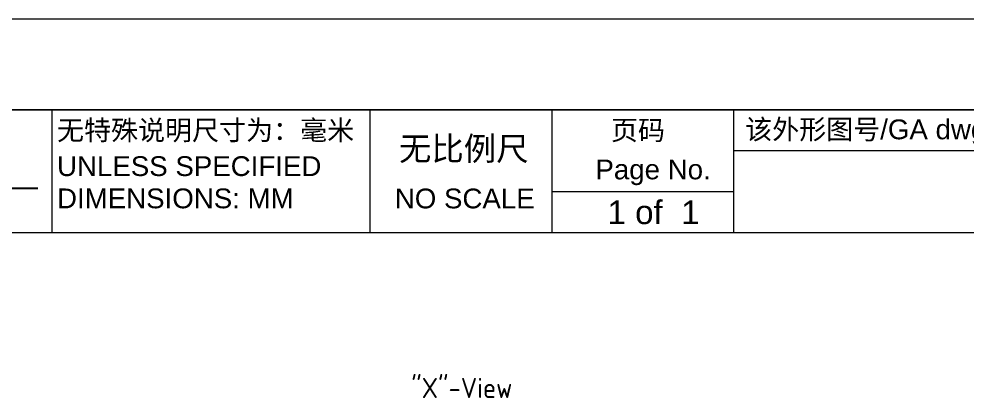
# Model space of a CAD drawing. Header units: millimetres. Extents: x 1235 to 3468, y -658 to 307.
# Drawn here: x 2280.4 to 2468.2, y -198.7 to -123.5 of the extents above; entities that cross this region are included whole.
import ezdxf

# ---------------------------------------------------------------- set-up
doc = ezdxf.new("R2010")
doc.units = ezdxf.units.MM
doc.linetypes.add('AM_ISO09W050', pattern=[22.5, 12, -1.5, 3, -1.5, 3, -1.5])
doc.layers.get('0').update_dxf_attribs({"color": 255, "lineweight": 30})
for name, color, linetype, lineweight in [('AM_0', 7, 'Continuous', 30), ('AM_5', 90, 'Continuous', 20), ('AM_7', 4, 'AM_ISO09W050', 25), ('AM_BOR', 7, 'Continuous', 50)]:
    doc.layers.add(name, color=color, linetype=linetype, lineweight=lineweight)
doc.styles.get("Standard").update_dxf_attribs({"font": 'ISOCP.SHX', "bigfont": 'gbcbig.shx'})
doc.styles.add('Sulzer', font='arial.ttf', dxfattribs={"height": 4})

# ---------------------------------------------------------------- blocks, each defined once
blk = doc.blocks.new('sulzer_ga')
blk.add_line((410, 287), (10, 287))
at = {"layer": 'AM_BOR', "color": 1, "lineweight": 15}
blk.add_line((0, 297), (420, 297), dxfattribs=at)
blk = doc.blocks.new('sulzer_GA_title_图面信息')
at = {"color": 1}
blk.add_line((-110, -13.5), (-110, 0), dxfattribs=at)
at = {"layer": 'AM_5'}
for p, q in [((-145, 0), (0, 0)), ((-110, -13.5), (-110, 0)), ((-75, -13.5), (-75, 0)), ((-55, -13.5), (-55, 0)), ((-35, -13.5), (-35, 0)), ((-35, -4.5), (0, -4.5)), ((-55, -9), (-35, -9)), ((-145, -13.5), (0, -13.5))]:
    blk.add_line(p, q, dxfattribs=at)
at = {"layer": 'AM_7'}
blk.add_line((-142.16, -8.63), (-111.59, -8.63), dxfattribs=at)
at = {"layer": 'AM_BOR', "color": 1, "lineweight": 15, "style": 'Sulzer'}
for s, height, p in [('无特殊说明尺寸为：毫米 ', 2.1792, (-109.48, -3.34)), ('页码', 2.179, (-48.52, -3.34)), ('该外形图号/GA dwg No.', 2.1792, (-33.75, -3.25)), ('无比例尺', 2.615, (-71.85, -5.59)), ('UNLESS SPECIFIED ', 2.1792, (-109.48, -7.3)), ('Page No.', 2.179, (-50.23, -7.66)), ('DIMENSIONS: MM', 2.1792, (-109.48, -10.85)), (' NO SCALE', 2.179, (-73.15, -10.86))]:
    blk.add_text(s, height=height, dxfattribs=at).set_placement(p)
at = {"layer": 'AM_BOR', "color": 2, "lineweight": 15, "style": 'Sulzer'}
for tag, p in [('外形图图号', (-32.6, -11.07)), ('页码', (-48.9, -12.59))]:
    blk.add_attdef(tag, p, '', height=2.61, dxfattribs=at)

msp = doc.modelspace()

# ---------------------------------------------------------------- block references
at = {"layer": 'AM_5', "xscale": 1.8, "yscale": 1.8, "zscale": 1.8}
msp.add_blockref('sulzer_ga', (1899.958, -658.104), dxfattribs=at)
msp.add_blockref('sulzer_GA_title_图面信息', (2484.958, -141.504), dxfattribs=at).add_auto_attribs({'页码': '1 of  1'})

# ---------------------------------------------------------------- texts
at = {"layer": 'AM_0', "linetype": 'Continuous', "insert": (2358.08, -194.652), "char_height": 4, "width": 8.55669, "attachment_point": 1}
msp.add_mtext('"X"-View', dxfattribs=at)

doc.saveas('drawing.dxf')
